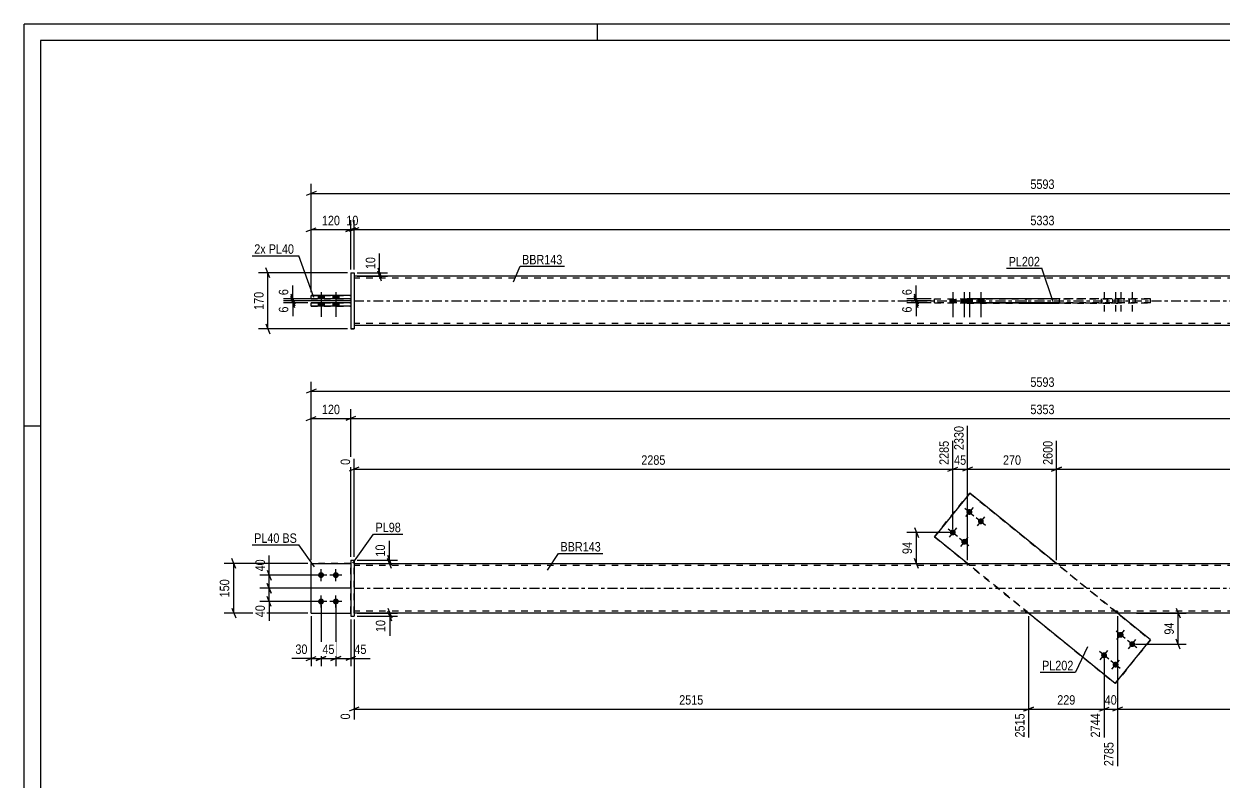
# Model space of a CAD drawing. Header units: millimetres. Extents: x 0 to 594, y 0 to 420.
# Drawn here: x 0 to 364.1, y 190 to 420 of the extents above; entities that cross this region are included whole.
import ezdxf

# ---------------------------------------------------------------- set-up
doc = ezdxf.new("R2010")
doc.units = ezdxf.units.MM
doc.linetypes.add('DXK_LINE_DOT2', pattern=[3.9198, 1.9599, -1.9599])
doc.linetypes.add('DXK_LINE_DOT3', pattern=[5.9187, 2.979, -0.9799, 0.9799, -0.9799])
doc.styles.add('Arial Narrow', font='ARIALN.TTF', dxfattribs={"height": 0.2})

# ---------------------------------------------------------------- blocks, each defined once
blk = doc.blocks.new('Unknown-580611367-1130')
at = {"color": 5, "linetype": 'Continuous'}
for p, q in [((594, 420), (0, 420)), ((0, 420), (0, 0)), ((174, 415), (174, 420)), ((589, 415), (5, 415)), ((5, 415), (5, 5)), ((5, 298), (0, 298))]:
    blk.add_line(p, q, dxfattribs=at)
blk = doc.blocks.new('Bolt-580611367-1705 - 1677')
at = {"linetype": 'Continuous'}
for points in [[(286.81, 272.86), (287, 272.85), (287.18, 272.79), (287.34, 272.69), (287.48, 272.57), (287.59, 272.41), (287.67, 272.24), (287.71, 272.06), (287.71, 271.87), (287.67, 271.69), (287.59, 271.51), (287.48, 271.36), (287.34, 271.24), (287.18, 271.14), (287, 271.08), (286.81, 271.06), (286.62, 271.08), (286.45, 271.14), (286.28, 271.24), (286.14, 271.36), (286.03, 271.51), (285.96, 271.69), (285.92, 271.87), (285.92, 272.06), (285.96, 272.24), (286.03, 272.41), (286.14, 272.57), (286.28, 272.69), (286.45, 272.79), (286.62, 272.85)], [(290.31, 270.03), (290.49, 270.01), (290.67, 269.95), (290.84, 269.86), (290.98, 269.73), (291.09, 269.58), (291.16, 269.41), (291.2, 269.22), (291.2, 269.04), (291.16, 268.85), (291.09, 268.68), (290.98, 268.53), (290.84, 268.4), (290.67, 268.31), (290.49, 268.25), (290.31, 268.23), (290.12, 268.25), (289.94, 268.31), (289.78, 268.4), (289.64, 268.53), (289.53, 268.68), (289.45, 268.85), (289.41, 269.04), (289.41, 269.22), (289.45, 269.41), (289.53, 269.58), (289.64, 269.73), (289.78, 269.86), (289.94, 269.95), (290.12, 270.01)], [(281.77, 266.65), (281.96, 266.63), (282.14, 266.58), (282.3, 266.48), (282.44, 266.36), (282.55, 266.2), (282.63, 266.03), (282.67, 265.85), (282.67, 265.66), (282.63, 265.48), (282.55, 265.3), (282.44, 265.15), (282.3, 265.03), (282.14, 264.93), (281.96, 264.87), (281.77, 264.85), (281.58, 264.87), (281.4, 264.93), (281.24, 265.03), (281.1, 265.15), (280.99, 265.3), (280.91, 265.48), (280.88, 265.66), (280.88, 265.85), (280.91, 266.03), (280.99, 266.2), (281.1, 266.36), (281.24, 266.48), (281.4, 266.58), (281.58, 266.63)], [(285.26, 263.82), (285.45, 263.8), (285.63, 263.74), (285.79, 263.65), (285.93, 263.52), (286.04, 263.37), (286.12, 263.2), (286.16, 263.01), (286.16, 262.82), (286.12, 262.64), (286.04, 262.47), (285.93, 262.32), (285.79, 262.19), (285.63, 262.1), (285.45, 262.04), (285.26, 262.02), (285.08, 262.04), (284.9, 262.1), (284.74, 262.19), (284.6, 262.32), (284.49, 262.47), (284.41, 262.64), (284.37, 262.82), (284.37, 263.01), (284.41, 263.2), (284.49, 263.37), (284.6, 263.52), (284.74, 263.65), (284.9, 263.74), (285.08, 263.8)]]:
    blk.add_hatch(color=1, dxfattribs=at).paths.add_polyline_path(points)
at = {"color": 1, "linetype": 'Continuous'}
for p, q in [((285.41, 273.1), (288.21, 270.83)), ((287.95, 273.36), (285.68, 270.57)), ((288.91, 270.26), (291.7, 267.99)), ((291.44, 270.53), (289.17, 267.73)), ((280.37, 266.89), (283.17, 264.62)), ((282.91, 267.15), (280.64, 264.36)), ((283.87, 264.05), (286.66, 261.78)), ((286.4, 264.32), (284.13, 261.52))]:
    blk.add_line(p, q, dxfattribs=at)
blk = doc.blocks.new('Part-580611367-1683 - 1677')
at = {"color": 7, "linetype": 'DXK_LINE_DOT2'}
for p, q in [((87.12, 241.31), (87.12, 256.31)), ((87.12, 256.31), (99.12, 256.31)), ((99.12, 256.31), (87.12, 256.31)), ((99.12, 241.31), (99.12, 256.31)), ((87.12, 241.31), (87.12, 241.31)), ((87.12, 241.31), (99.12, 241.31)), ((87.12, 241.31), (99.12, 241.31)), ((99.12, 241.31), (99.12, 241.31))]:
    blk.add_line(p, q, dxfattribs=at)
blk = doc.blocks.new('Part-580611367-1704 - 1677')
at = {"color": 2, "linetype": 'Continuous'}
for p, q in [((100.12, 256.31), (188.12, 256.31)), ((188.22, 256.31), (429.78, 256.31)), ((188.12, 241.31), (100.12, 241.31)), ((429.78, 241.31), (188.22, 241.31))]:
    blk.add_line(p, q, dxfattribs=at)
at = {"color": 7, "linetype": 'DXK_LINE_DOT2'}
for p, q in [((100.12, 241.31), (100.12, 256.31)), ((188.12, 255.71), (100.12, 255.71)), ((429.78, 255.71), (188.22, 255.71)), ((286.17, 256.31), (286.17, 255.71)), ((314.08, 256.31), (314.08, 255.71)), ((188.12, 241.91), (100.12, 241.91)), ((429.78, 241.91), (188.22, 241.91)), ((303.91, 241.31), (303.91, 241.91)), ((331.83, 241.31), (331.83, 241.91))]:
    blk.add_line(p, q, dxfattribs=at)
at = {"color": 7, "linetype": 'DXK_LINE_DOT3'}
for p, q in [((100.12, 248.81), (188.12, 248.81)), ((188.22, 248.81), (429.78, 248.81))]:
    blk.add_line(p, q, dxfattribs=at)
blk = doc.blocks.new('Part-580611367-1688 - 1677')
at = {"color": 2, "linetype": 'Continuous'}
for p, q in [((87.12, 241.31), (87.12, 256.31)), ((87.12, 256.31), (99.12, 256.31)), ((87.12, 241.31), (87.12, 241.31)), ((87.12, 241.31), (99.12, 241.31))]:
    blk.add_line(p, q, dxfattribs=at)
at = {"color": 7, "linetype": 'DXK_LINE_DOT2'}
for p, q in [((99.12, 256.31), (87.12, 256.31)), ((99.12, 241.31), (99.12, 256.31)), ((87.12, 241.31), (99.12, 241.31)), ((99.12, 241.31), (99.12, 241.31))]:
    blk.add_line(p, q, dxfattribs=at)
blk = doc.blocks.new('Bolt-580611367-1706 - 1677')
at = {"linetype": 'Continuous'}
for points in [[(332.73, 235.6), (332.92, 235.58), (333.09, 235.52), (333.26, 235.43), (333.4, 235.3), (333.51, 235.15), (333.58, 234.98), (333.62, 234.79), (333.62, 234.61), (333.58, 234.42), (333.51, 234.25), (333.4, 234.1), (333.26, 233.97), (333.09, 233.88), (332.92, 233.82), (332.73, 233.8), (332.54, 233.82), (332.36, 233.88), (332.2, 233.97), (332.06, 234.1), (331.95, 234.25), (331.87, 234.42), (331.83, 234.61), (331.83, 234.79), (331.87, 234.98), (331.95, 235.15), (332.06, 235.3), (332.2, 235.43), (332.36, 235.52), (332.54, 235.58)], [(327.69, 229.39), (327.87, 229.37), (328.05, 229.31), (328.22, 229.22), (328.36, 229.09), (328.47, 228.94), (328.54, 228.77), (328.58, 228.58), (328.58, 228.39), (328.54, 228.21), (328.47, 228.04), (328.36, 227.89), (328.22, 227.76), (328.05, 227.67), (327.87, 227.61), (327.69, 227.59), (327.5, 227.61), (327.32, 227.67), (327.16, 227.76), (327.02, 227.89), (326.91, 228.04), (326.83, 228.21), (326.79, 228.39), (326.79, 228.58), (326.83, 228.77), (326.91, 228.94), (327.02, 229.09), (327.16, 229.22), (327.32, 229.31), (327.5, 229.37)], [(336.22, 232.77), (336.41, 232.75), (336.59, 232.69), (336.75, 232.59), (336.89, 232.47), (337, 232.32), (337.08, 232.14), (337.12, 231.96), (337.12, 231.77), (337.08, 231.59), (337, 231.42), (336.89, 231.26), (336.75, 231.14), (336.59, 231.04), (336.41, 230.98), (336.22, 230.97), (336.03, 230.98), (335.86, 231.04), (335.69, 231.14), (335.55, 231.26), (335.44, 231.42), (335.37, 231.59), (335.33, 231.77), (335.33, 231.96), (335.37, 232.14), (335.44, 232.32), (335.55, 232.47), (335.69, 232.59), (335.86, 232.69), (336.03, 232.75)], [(331.18, 226.55), (331.37, 226.53), (331.55, 226.48), (331.71, 226.38), (331.85, 226.26), (331.96, 226.1), (332.04, 225.93), (332.08, 225.75), (332.08, 225.56), (332.04, 225.38), (331.96, 225.2), (331.85, 225.05), (331.71, 224.93), (331.55, 224.83), (331.37, 224.77), (331.18, 224.75), (330.99, 224.77), (330.81, 224.83), (330.65, 224.93), (330.51, 225.05), (330.4, 225.2), (330.32, 225.38), (330.29, 225.56), (330.29, 225.75), (330.32, 225.93), (330.4, 226.1), (330.51, 226.26), (330.65, 226.38), (330.81, 226.48), (330.99, 226.53)]]:
    blk.add_hatch(color=1, dxfattribs=at).paths.add_polyline_path(points)
at = {"color": 1, "linetype": 'Continuous'}
for p, q in [((334.13, 233.57), (331.33, 235.84)), ((331.59, 233.3), (333.86, 236.1)), ((335.09, 230.47), (337.36, 233.26)), ((329.08, 227.35), (326.29, 229.62)), ((326.55, 227.09), (328.82, 229.89)), ((337.62, 230.73), (334.82, 233)), ((332.58, 224.52), (329.78, 226.79)), ((330.05, 224.26), (332.32, 227.05))]:
    blk.add_line(p, q, dxfattribs=at)
blk = doc.blocks.new('Bolt-580611367-1708 - 1677')
at = {"linetype": 'Continuous'}
for points in [[(90.12, 253.71), (90.3, 253.69), (90.48, 253.63), (90.65, 253.54), (90.79, 253.41), (90.9, 253.26), (90.97, 253.09), (91.01, 252.9), (91.01, 252.71), (90.97, 252.53), (90.9, 252.36), (90.79, 252.21), (90.65, 252.08), (90.48, 251.99), (90.3, 251.93), (90.12, 251.91), (89.93, 251.93), (89.75, 251.99), (89.59, 252.08), (89.45, 252.21), (89.34, 252.36), (89.26, 252.53), (89.22, 252.71), (89.22, 252.9), (89.26, 253.09), (89.34, 253.26), (89.45, 253.41), (89.59, 253.54), (89.75, 253.63), (89.93, 253.69)], [(94.62, 253.71), (94.8, 253.69), (94.98, 253.63), (95.15, 253.54), (95.29, 253.41), (95.4, 253.26), (95.47, 253.09), (95.51, 252.9), (95.51, 252.71), (95.47, 252.53), (95.4, 252.36), (95.29, 252.21), (95.15, 252.08), (94.98, 251.99), (94.8, 251.93), (94.62, 251.91), (94.43, 251.93), (94.25, 251.99), (94.09, 252.08), (93.95, 252.21), (93.84, 252.36), (93.76, 252.53), (93.72, 252.71), (93.72, 252.9), (93.76, 253.09), (93.84, 253.26), (93.95, 253.41), (94.09, 253.54), (94.25, 253.63), (94.43, 253.69)], [(90.12, 245.71), (90.3, 245.69), (90.48, 245.63), (90.65, 245.54), (90.79, 245.41), (90.9, 245.26), (90.97, 245.09), (91.01, 244.9), (91.01, 244.71), (90.97, 244.53), (90.9, 244.36), (90.79, 244.21), (90.65, 244.08), (90.48, 243.99), (90.3, 243.93), (90.12, 243.91), (89.93, 243.93), (89.75, 243.99), (89.59, 244.08), (89.45, 244.21), (89.34, 244.36), (89.26, 244.53), (89.22, 244.71), (89.22, 244.9), (89.26, 245.09), (89.34, 245.26), (89.45, 245.41), (89.59, 245.54), (89.75, 245.63), (89.93, 245.69)], [(94.62, 245.71), (94.8, 245.69), (94.98, 245.63), (95.15, 245.54), (95.29, 245.41), (95.4, 245.26), (95.47, 245.09), (95.51, 244.9), (95.51, 244.71), (95.47, 244.53), (95.4, 244.36), (95.29, 244.21), (95.15, 244.08), (94.98, 243.99), (94.8, 243.93), (94.62, 243.91), (94.43, 243.93), (94.25, 243.99), (94.09, 244.08), (93.95, 244.21), (93.84, 244.36), (93.76, 244.53), (93.72, 244.71), (93.72, 244.9), (93.76, 245.09), (93.84, 245.26), (93.95, 245.41), (94.09, 245.54), (94.25, 245.63), (94.43, 245.69)]]:
    blk.add_hatch(color=1, dxfattribs=at).paths.add_polyline_path(points)
at = {"color": 1, "linetype": 'Continuous'}
for p, q in [((91.92, 252.81), (88.32, 252.81)), ((90.12, 251.01), (90.12, 254.61)), ((96.42, 252.81), (92.82, 252.81)), ((94.62, 251.01), (94.62, 254.61)), ((91.92, 244.81), (88.32, 244.81)), ((90.12, 243.01), (90.12, 246.61)), ((96.42, 244.81), (92.82, 244.81)), ((94.62, 243.01), (94.62, 246.61))]:
    blk.add_line(p, q, dxfattribs=at)
blk = doc.blocks.new('Part-580611367-1714 - 1677')
at = {"color": 2, "linetype": 'Continuous'}
for p, q in [((286.93, 277.66), (276.22, 264.46)), ((313.24, 256.31), (286.93, 277.66)), ((286.93, 277.66), (286.93, 277.66)), ((286.27, 256.31), (276.22, 264.46)), ((276.22, 264.46), (276.22, 264.46)), ((331.06, 219.95), (304.75, 241.31)), ((341.78, 233.15), (331.73, 241.31)), ((331.06, 219.95), (341.78, 233.15)), ((341.78, 233.15), (341.78, 233.15)), ((331.06, 219.95), (331.06, 219.95))]:
    blk.add_line(p, q, dxfattribs=at)
at = {"color": 7, "linetype": 'DXK_LINE_DOT2'}
for p, q in [((276.22, 264.46), (286.93, 277.66)), ((286.93, 277.66), (341.78, 233.15)), ((276.22, 264.46), (331.06, 219.95)), ((304.75, 241.31), (286.27, 256.31)), ((331.73, 241.31), (313.24, 256.31)), ((341.78, 233.15), (331.06, 219.95))]:
    blk.add_line(p, q, dxfattribs=at)
blk = doc.blocks.new('Part-580611367-1719 - 1677')
at = {"color": 2, "linetype": 'Continuous'}
for p, q in [((99.12, 257.31), (100.12, 257.31)), ((99.12, 257.31), (99.12, 240.31)), ((100.12, 257.31), (100.12, 257.31)), ((100.12, 257.31), (100.12, 240.31)), ((99.12, 240.31), (100.12, 240.31))]:
    blk.add_line(p, q, dxfattribs=at)
at = {"color": 7, "linetype": 'DXK_LINE_DOT2'}
for p, q in [((99.12, 257.31), (100.12, 257.31)), ((99.12, 240.31), (100.12, 240.31))]:
    blk.add_line(p, q, dxfattribs=at)
blk = doc.blocks.new('Part-580611367-1418 - 1367')
at = {"color": 2, "linetype": 'Continuous'}
for p, q in [((87.12, 334.42), (87.12, 335.42)), ((99.12, 335.42), (87.12, 335.42)), ((87.12, 334.42), (87.12, 334.42)), ((99.12, 334.42), (87.12, 334.42))]:
    blk.add_line(p, q, dxfattribs=at)
at = {"color": 7, "linetype": 'DXK_LINE_DOT2'}
for p, q in [((87.12, 335.42), (99.12, 335.42)), ((99.12, 335.42), (99.12, 334.42)), ((87.12, 334.42), (99.12, 334.42))]:
    blk.add_line(p, q, dxfattribs=at)
blk = doc.blocks.new('Bolt-580611367-1370 - 1367')
at = {"linetype": 'Continuous'}
for points in [[(89.22, 336.62), (91.02, 336.62), (91.02, 337.62), (89.22, 337.62)], [(89.22, 336.62), (91.02, 336.62), (91.02, 337.62), (89.22, 337.62)], [(89.22, 334.42), (91.02, 334.42), (91.02, 335.42), (89.22, 335.42)], [(89.22, 334.42), (91.02, 334.42), (91.02, 335.42), (89.22, 335.42)], [(93.72, 336.62), (95.52, 336.62), (95.52, 337.62), (93.72, 337.62)], [(93.72, 336.62), (95.52, 336.62), (95.52, 337.62), (93.72, 337.62)], [(93.72, 334.42), (95.52, 334.42), (95.52, 335.42), (93.72, 335.42)], [(93.72, 334.42), (95.52, 334.42), (95.52, 335.42), (93.72, 335.42)]]:
    blk.add_hatch(color=1, dxfattribs=at).paths.add_polyline_path(points)
at = {"color": 1, "linetype": 'Continuous'}
for p, q in [((90.12, 338.62), (90.12, 331.12)), ((90.12, 338.62), (90.12, 331.12)), ((94.62, 338.62), (94.62, 331.12)), ((94.62, 338.62), (94.62, 331.12)), ((89.22, 337.62), (89.22, 336.62)), ((89.22, 337.62), (89.22, 336.62)), ((89.22, 335.42), (89.22, 334.42)), ((89.22, 335.42), (89.22, 334.42)), ((91.02, 337.62), (91.02, 336.62)), ((91.02, 337.62), (91.02, 336.62)), ((91.02, 335.42), (91.02, 334.42)), ((91.02, 335.42), (91.02, 334.42)), ((93.72, 337.62), (93.72, 336.62)), ((93.72, 337.62), (93.72, 336.62)), ((93.72, 335.42), (93.72, 334.42)), ((93.72, 335.42), (93.72, 334.42)), ((95.52, 337.62), (95.52, 336.62)), ((95.52, 337.62), (95.52, 336.62)), ((95.52, 335.42), (95.52, 334.42)), ((95.52, 335.42), (95.52, 334.42))]:
    blk.add_line(p, q, dxfattribs=at)
blk = doc.blocks.new('Bolt-580611367-1435 - 1367')
at = {"color": 1, "linetype": 'DXK_LINE_DOT2'}
for p, q in [((327.69, 338.62), (327.69, 331.12)), ((331.18, 338.62), (331.18, 331.12)), ((332.73, 338.62), (332.73, 331.12)), ((336.22, 338.62), (336.22, 331.12)), ((326.79, 336.62), (326.79, 335.42)), ((328.59, 336.62), (328.59, 335.42)), ((330.28, 336.62), (330.28, 335.42)), ((331.83, 336.62), (331.83, 335.42)), ((332.08, 336.62), (332.08, 335.42)), ((333.63, 336.62), (333.63, 335.42)), ((335.32, 336.62), (335.32, 335.42)), ((337.12, 336.62), (337.12, 335.42))]:
    blk.add_line(p, q, dxfattribs=at)
blk = doc.blocks.new('Part-580611367-1456 - 1367')
at = {"color": 2, "linetype": 'Continuous'}
for p, q in [((188.12, 343.52), (100.12, 343.52)), ((429.78, 343.52), (188.22, 343.52)), ((286.17, 336.72), (314.08, 336.72)), ((286.17, 336.61), (286.17, 336.72)), ((286.17, 335.41), (286.17, 335.32)), ((286.17, 335.32), (286.17, 335.32)), ((314.08, 335.32), (286.17, 335.32)), ((303.91, 336.72), (303.91, 336.62)), ((303.91, 335.32), (303.91, 335.42)), ((314.08, 336.72), (314.08, 335.32)), ((188.12, 328.52), (100.12, 328.52)), ((429.78, 328.52), (188.22, 328.52))]:
    blk.add_line(p, q, dxfattribs=at)
at = {"color": 7, "linetype": 'DXK_LINE_DOT2'}
for p, q in [((100.12, 343.52), (100.12, 328.52)), ((188.12, 342.92), (100.12, 342.92)), ((429.78, 342.92), (188.22, 342.92)), ((286.17, 336.72), (314.08, 336.72)), ((286.17, 335.32), (286.17, 336.61)), ((286.17, 335.32), (314.08, 335.32)), ((303.91, 336.72), (303.91, 336.72)), ((303.91, 336.72), (303.91, 336.72)), ((303.91, 336.72), (331.83, 336.72)), ((303.91, 336.72), (331.83, 336.72)), ((303.91, 336.62), (303.91, 335.32)), ((331.83, 335.32), (303.91, 335.32)), ((303.91, 335.32), (303.91, 335.32)), ((303.91, 335.32), (331.83, 335.32)), ((331.83, 336.72), (331.83, 335.32)), ((188.12, 329.12), (100.12, 329.12)), ((429.78, 329.12), (188.22, 329.12))]:
    blk.add_line(p, q, dxfattribs=at)
at = {"color": 7, "linetype": 'DXK_LINE_DOT3'}
for p, q in [((100.12, 336.02), (188.12, 336.02)), ((188.22, 336.02), (429.78, 336.02))]:
    blk.add_line(p, q, dxfattribs=at)
blk = doc.blocks.new('Part-580611367-1413 - 1367')
at = {"color": 2, "linetype": 'Continuous'}
for p, q in [((87.12, 336.62), (87.12, 337.62)), ((99.12, 337.62), (87.12, 337.62)), ((87.12, 336.62), (87.12, 336.62)), ((99.12, 336.62), (87.12, 336.62))]:
    blk.add_line(p, q, dxfattribs=at)
at = {"color": 7, "linetype": 'DXK_LINE_DOT2'}
for p, q in [((87.12, 337.62), (87.12, 337.62)), ((87.12, 337.62), (99.12, 337.62)), ((87.12, 336.62), (99.12, 336.62)), ((99.12, 337.62), (99.12, 336.62))]:
    blk.add_line(p, q, dxfattribs=at)
blk = doc.blocks.new('Part-580611367-1397 - 1367')
at = {"color": 2, "linetype": 'Continuous'}
for p, q in [((276.22, 335.42), (276.22, 336.62)), ((314.08, 336.62), (286.93, 336.61)), ((286.93, 335.41), (286.93, 336.61)), ((314.08, 335.42), (286.93, 335.41))]:
    blk.add_line(p, q, dxfattribs=at)
at = {"color": 7, "linetype": 'DXK_LINE_DOT2'}
for p, q in [((276.22, 336.62), (331.06, 336.62)), ((276.22, 336.62), (286.93, 336.61)), ((286.93, 335.41), (276.22, 335.42)), ((276.22, 335.42), (331.06, 335.42)), ((341.78, 336.62), (314.08, 336.62)), ((341.78, 335.42), (314.08, 335.42)), ((331.06, 335.42), (331.06, 336.62)), ((331.06, 336.62), (341.78, 336.62)), ((331.06, 335.42), (341.78, 335.42)), ((341.78, 335.42), (341.78, 336.62))]:
    blk.add_line(p, q, dxfattribs=at)
blk = doc.blocks.new('Part-580611367-1398 - 1367')
at = {"color": 2, "linetype": 'Continuous'}
for p, q in [((99.12, 344.52), (100.12, 344.52)), ((99.12, 344.52), (99.12, 327.52)), ((100.12, 344.52), (100.12, 344.52)), ((100.12, 344.52), (100.12, 327.52)), ((100.12, 327.52), (99.12, 327.52)), ((99.12, 327.52), (99.12, 327.52))]:
    blk.add_line(p, q, dxfattribs=at)
at = {"color": 7, "linetype": 'DXK_LINE_DOT2'}
for p, q in [((99.12, 344.52), (100.12, 344.52)), ((100.12, 344.52), (100.12, 344.52)), ((99.12, 327.52), (100.12, 327.52))]:
    blk.add_line(p, q, dxfattribs=at)
blk = doc.blocks.new('Bolt-580611367-1436 - 1367')
at = {"linetype": 'Continuous'}
for points in [[(282.67, 336.61), (280.87, 336.61), (280.87, 335.41), (282.67, 335.41)], [(286.16, 336.61), (284.36, 336.61), (284.36, 335.41), (286.16, 335.41)], [(287.71, 336.61), (285.91, 336.61), (285.91, 335.41), (287.71, 335.41)], [(291.21, 336.61), (289.41, 336.61), (289.41, 335.41), (291.21, 335.41)]]:
    blk.add_hatch(color=1, dxfattribs=at).paths.add_polyline_path(points)
at = {"color": 1, "linetype": 'Continuous'}
for p, q in [((281.77, 338.61), (281.77, 331.11)), ((285.26, 338.61), (285.26, 331.11)), ((286.81, 338.61), (286.81, 331.11)), ((290.31, 338.61), (290.31, 331.11)), ((280.87, 336.61), (280.87, 335.41)), ((282.67, 336.61), (282.67, 335.41)), ((284.36, 336.61), (284.36, 335.41)), ((285.91, 336.61), (285.91, 335.41)), ((286.16, 336.61), (286.16, 335.41)), ((287.71, 336.61), (287.71, 335.41)), ((289.41, 336.61), (289.41, 335.41)), ((291.21, 336.61), (291.21, 335.41))]:
    blk.add_line(p, q, dxfattribs=at)
blk = doc.blocks.new('StraightDimension-580611367-2765 - 1677')
at = {"color": 7, "linetype": 'Continuous'}
for p, q in [((286.27, 257.31), (286.27, 298.06)), ((281.77, 266.75), (281.77, 293.56)), ((280.27, 284.34), (283.27, 285.54)), ((281.77, 284.94), (286.27, 284.94)), ((287.77, 285.54), (284.77, 284.34))]:
    blk.add_line(p, q, dxfattribs=at)
at = {"color": 0}
blk.add_wipeout([(286.45, 285.69), (286.45, 289.89), (281.59, 289.89), (281.59, 285.69)], dxfattribs=at)
at = {"color": 0, "linetype": 'Continuous'}
blk.add_wipeout([(285.67, 298.66), (281.47, 298.66), (281.47, 290.14), (285.67, 290.14)], dxfattribs=at)
at = {"color": 3, "linetype": 'Continuous', "style": 'Arial Narrow'}
blk.add_text('2330', height=2.863, rotation=90.0002, dxfattribs=at).set_placement((285.07, 290.74))
at = {"color": 3, "style": 'Arial Narrow'}
blk.add_text('45', height=2.863, dxfattribs=at).set_placement((282.19, 286.29))
blk = doc.blocks.new('StraightDimension-580611367-2764 - 1677')
at = {"color": 7, "linetype": 'Continuous'}
for p, q in [((286.27, 257.31), (286.27, 298.06)), ((313.24, 257.31), (313.24, 293.56)), ((287.77, 285.54), (284.77, 284.34)), ((286.27, 284.94), (313.24, 284.94)), ((311.74, 284.34), (314.74, 285.54))]:
    blk.add_line(p, q, dxfattribs=at)
at = {"color": 0, "linetype": 'Continuous'}
blk.add_wipeout([(312.64, 294.16), (308.44, 294.16), (308.44, 285.64), (312.64, 285.64)], dxfattribs=at)
at = {"color": 0}
blk.add_wipeout([(303.1, 285.69), (303.1, 289.89), (296.41, 289.89), (296.41, 285.69)], dxfattribs=at)
at = {"color": 3, "linetype": 'Continuous', "style": 'Arial Narrow'}
blk.add_text('2600', height=2.863, rotation=90.0002, dxfattribs=at).set_placement((312.04, 286.24))
at = {"color": 3, "style": 'Arial Narrow'}
blk.add_text('270', height=2.863, dxfattribs=at).set_placement((297.01, 286.29))
blk = doc.blocks.new('StraightDimension-580611367-1891 - 1677')
at = {"color": 7, "linetype": 'Continuous'}
for p, q in [((101.12, 241.31), (113.36, 241.31)), ((101.12, 240.31), (113.36, 240.31)), ((110.36, 242.81), (111.56, 239.81)), ((111.56, 238.81), (110.36, 241.81)), ((110.96, 240.31), (110.96, 241.31))]:
    blk.add_line(p, q, dxfattribs=at)
at = {"color": 0}
blk.add_wipeout([(110.21, 239.78), (106.01, 239.78), (106.01, 234.93), (110.21, 234.93)], dxfattribs=at)
at = {"color": 7, "linetype": 'Continuous'}
blk.add_line((110.96, 240.31), (110.96, 234.4), dxfattribs=at)
blk.add_line((110.96, 240.31), (110.96, 234.4), dxfattribs=at)
at = {"color": 3, "style": 'Arial Narrow'}
blk.add_text('10', height=2.863, rotation=90.0002, dxfattribs=at).set_placement((109.61, 235.53))
blk = doc.blocks.new('StraightDimension-580611367-1827 - 1677')
at = {"color": 7, "linetype": 'Continuous'}
for p, q in [((87.12, 240.31), (87.12, 225.14)), ((90.12, 243.81), (90.12, 225.14)), ((85.62, 226.94), (88.62, 228.14)), ((87.12, 227.54), (90.12, 227.54)), ((91.62, 228.14), (88.62, 226.94))]:
    blk.add_line(p, q, dxfattribs=at)
at = {"color": 0}
blk.add_wipeout([(86.59, 228.29), (86.59, 232.49), (81.74, 232.49), (81.74, 228.29)], dxfattribs=at)
at = {"color": 7, "linetype": 'Continuous'}
blk.add_line((87.12, 227.54), (81.21, 227.54), dxfattribs=at)
blk.add_line((87.12, 227.54), (81.21, 227.54), dxfattribs=at)
at = {"color": 3, "style": 'Arial Narrow'}
blk.add_text('30', height=2.863, dxfattribs=at).set_placement((82.34, 228.89))
blk = doc.blocks.new('StraightDimension-580611367-2057 - 1677')
at = {"color": 7, "linetype": 'Continuous'}
for p, q in [((87.12, 257.31), (87.12, 303.14)), ((99.12, 258.31), (99.12, 303.14)), ((85.62, 299.69), (88.62, 300.89)), ((87.12, 300.29), (99.12, 300.29)), ((100.62, 300.89), (97.62, 299.69))]:
    blk.add_line(p, q, dxfattribs=at)
at = {"color": 0}
blk.add_wipeout([(96.46, 301.04), (96.46, 305.24), (89.78, 305.24), (89.78, 301.04)], dxfattribs=at)
at = {"color": 3, "style": 'Arial Narrow'}
blk.add_text('120', height=2.863, dxfattribs=at).set_placement((90.38, 301.64))
blk = doc.blocks.new('StraightDimension-580611367-1900 - 1677')
at = {"color": 7, "linetype": 'Continuous'}
for p, q in [((110.27, 258.81), (111.47, 255.81)), ((101.12, 257.31), (113.27, 257.31)), ((101.12, 256.31), (113.27, 256.31)), ((111.47, 254.81), (110.27, 257.81)), ((110.87, 256.31), (110.87, 257.31))]:
    blk.add_line(p, q, dxfattribs=at)
at = {"color": 0}
blk.add_wipeout([(110.12, 262.69), (105.92, 262.69), (105.92, 257.83), (110.12, 257.83)], dxfattribs=at)
at = {"color": 7, "linetype": 'Continuous'}
blk.add_line((110.87, 257.31), (110.87, 263.22), dxfattribs=at)
blk.add_line((110.87, 257.31), (110.87, 263.22), dxfattribs=at)
at = {"color": 3, "style": 'Arial Narrow'}
blk.add_text('10', height=2.863, rotation=90.0002, dxfattribs=at).set_placement((109.52, 258.43))
blk = doc.blocks.new('StraightDimension-580611367-2050 - 1677')
at = {"color": 7, "linetype": 'Continuous'}
for p, q in [((99.12, 258.31), (99.12, 303.14)), ((100.62, 300.89), (97.62, 299.69)), ((99.12, 300.29), (518.88, 300.29))]:
    blk.add_line(p, q, dxfattribs=at)
at = {"color": 0}
blk.add_wipeout([(313.25, 301.04), (313.25, 305.24), (304.74, 305.24), (304.74, 301.04)], dxfattribs=at)
at = {"color": 3, "style": 'Arial Narrow'}
blk.add_text('5353', height=2.863, dxfattribs=at).set_placement((305.34, 301.64))
blk = doc.blocks.new('StraightDimension-580611367-1909 - 1677')
at = {"color": 7, "linetype": 'Continuous'}
for p, q in [((89.12, 252.81), (71.57, 252.81)), ((73.82, 254.31), (75.02, 251.31)), ((74.42, 248.81), (74.42, 252.81)), ((99.12, 248.81), (71.57, 248.81)), ((75.02, 247.31), (73.82, 250.31))]:
    blk.add_line(p, q, dxfattribs=at)
at = {"color": 0}
blk.add_wipeout([(73.67, 258.19), (69.47, 258.19), (69.47, 253.33), (73.67, 253.33)], dxfattribs=at)
at = {"color": 7, "linetype": 'Continuous'}
blk.add_line((74.42, 252.81), (74.42, 258.72), dxfattribs=at)
blk.add_line((74.42, 252.81), (74.42, 258.72), dxfattribs=at)
at = {"color": 3, "style": 'Arial Narrow'}
blk.add_text('40', height=2.863, rotation=90.0002, dxfattribs=at).set_placement((73.07, 253.93))
blk = doc.blocks.new('StraightDimension-580611367-1979 - 1677')
at = {"color": 7, "linetype": 'Continuous'}
for p, q in [((86.12, 256.31), (60.77, 256.31)), ((64.22, 254.81), (63.02, 257.81)), ((63.62, 241.31), (63.62, 256.31)), ((86.12, 241.31), (60.77, 241.31)), ((63.02, 242.81), (64.22, 239.81))]:
    blk.add_line(p, q, dxfattribs=at)
at = {"color": 0}
blk.add_wipeout([(62.87, 252.15), (58.67, 252.15), (58.67, 245.47), (62.87, 245.47)], dxfattribs=at)
at = {"color": 3, "style": 'Arial Narrow'}
blk.add_text('150', height=2.863, rotation=90.0002, dxfattribs=at).set_placement((62.27, 246.07))
blk = doc.blocks.new('StraightDimension-580611367-2882 - 1677')
at = {"color": 7, "linetype": 'Continuous'}
for p, q in [((331.73, 240.31), (331.73, 194.85)), ((327.69, 227.49), (327.69, 203.55)), ((326.19, 211.56), (329.19, 212.76)), ((327.69, 212.16), (331.73, 212.16)), ((333.23, 212.76), (330.23, 211.56))]:
    blk.add_line(p, q, dxfattribs=at)
at = {"color": 0}
blk.add_wipeout([(332.13, 212.91), (332.13, 217.11), (327.28, 217.11), (327.28, 212.91)], dxfattribs=at)
at = {"color": 0, "linetype": 'Continuous'}
blk.add_wipeout([(331.13, 202.76), (326.93, 202.76), (326.93, 194.25), (331.13, 194.25)], dxfattribs=at)
at = {"color": 3, "style": 'Arial Narrow'}
blk.add_text('40', height=2.863, dxfattribs=at).set_placement((327.88, 213.51))
at = {"color": 3, "linetype": 'Continuous', "style": 'Arial Narrow'}
blk.add_text('2785', height=2.863, rotation=90.0002, dxfattribs=at).set_placement((330.53, 194.85))
blk = doc.blocks.new('StraightDimension-580611367-2881 - 1677')
at = {"color": 7, "linetype": 'Continuous'}
for p, q in [((331.73, 240.31), (331.73, 194.85)), ((517.88, 239.31), (517.88, 203.55)), ((333.23, 212.76), (330.23, 211.56)), ((331.73, 212.16), (517.88, 212.16)), ((516.38, 211.56), (519.38, 212.76))]:
    blk.add_line(p, q, dxfattribs=at)
at = {"color": 0}
blk.add_wipeout([(429.06, 212.91), (429.06, 217.11), (420.54, 217.11), (420.54, 212.91)], dxfattribs=at)
at = {"color": 0, "linetype": 'Continuous'}
blk.add_wipeout([(517.28, 211.46), (513.08, 211.46), (513.08, 202.95), (517.28, 202.95)], dxfattribs=at)
at = {"color": 3, "style": 'Arial Narrow'}
blk.add_text('2548', height=2.863, dxfattribs=at).set_placement((421.14, 213.51))
at = {"color": 3, "linetype": 'Continuous', "style": 'Arial Narrow'}
blk.add_text('5333', height=2.863, rotation=90.0002, dxfattribs=at).set_placement((516.68, 203.55))
blk = doc.blocks.new('StraightDimension-580611367-1735 - 1677')
at = {"color": 7, "linetype": 'Continuous'}
for p, q in [((270.14, 267.25), (271.34, 264.25)), ((280.77, 265.75), (267.89, 265.75)), ((270.74, 256.31), (270.74, 265.75)), ((189.2, 256.31), (273.14, 256.31)), ((271.34, 254.81), (270.14, 257.81))]:
    blk.add_line(p, q, dxfattribs=at)
at = {"color": 0}
blk.add_wipeout([(269.99, 263.46), (265.79, 263.46), (265.79, 258.6), (269.99, 258.6)], dxfattribs=at)
at = {"color": 3, "style": 'Arial Narrow'}
blk.add_text('94', height=2.863, rotation=90.0002, dxfattribs=at).set_placement((269.39, 259.2))
blk = doc.blocks.new('StraightDimension-580611367-1746 - 1677')
at = {"color": 7, "linetype": 'Continuous'}
for p, q in [((87.12, 257.31), (87.12, 311.43)), ((88.62, 309.18), (85.62, 307.98)), ((87.12, 308.58), (530.88, 308.58))]:
    blk.add_line(p, q, dxfattribs=at)
at = {"color": 0}
blk.add_wipeout([(313.25, 309.33), (313.25, 313.53), (304.74, 313.53), (304.74, 309.33)], dxfattribs=at)
at = {"color": 3, "style": 'Arial Narrow'}
blk.add_text('5593', height=2.863, dxfattribs=at).set_placement((305.34, 309.93))
blk = doc.blocks.new('StraightDimension-580611367-1813 - 1677')
at = {"color": 7, "linetype": 'Continuous'}
for p, q in [((94.62, 243.81), (94.62, 225.14)), ((99.12, 239.31), (99.12, 225.14)), ((93.12, 226.94), (96.12, 228.14)), ((94.62, 227.54), (99.12, 227.54)), ((100.62, 228.14), (97.62, 226.94))]:
    blk.add_line(p, q, dxfattribs=at)
at = {"color": 0}
blk.add_wipeout([(104.5, 228.29), (104.5, 232.49), (99.64, 232.49), (99.64, 228.29)], dxfattribs=at)
at = {"color": 7, "linetype": 'Continuous'}
blk.add_line((99.12, 227.54), (105.02, 227.54), dxfattribs=at)
blk.add_line((99.12, 227.54), (105.02, 227.54), dxfattribs=at)
at = {"color": 3, "style": 'Arial Narrow'}
blk.add_text('45', height=2.863, dxfattribs=at).set_placement((100.24, 228.89))
blk = doc.blocks.new('StraightDimension-580611367-1820 - 1677')
at = {"color": 7, "linetype": 'Continuous'}
for p, q in [((90.12, 243.81), (90.12, 225.14)), ((94.62, 243.81), (94.62, 225.14)), ((88.62, 226.94), (91.62, 228.14)), ((90.12, 227.54), (94.62, 227.54)), ((96.12, 228.14), (93.12, 226.94))]:
    blk.add_line(p, q, dxfattribs=at)
at = {"color": 0}
blk.add_wipeout([(94.8, 228.29), (94.8, 232.49), (89.94, 232.49), (89.94, 228.29)], dxfattribs=at)
at = {"color": 3, "style": 'Arial Narrow'}
blk.add_text('45', height=2.863, dxfattribs=at).set_placement((90.54, 228.89))
blk = doc.blocks.new('StraightDimension-580611367-1922 - 1677')
at = {"color": 7, "linetype": 'Continuous'}
for p, q in [((99.12, 248.81), (71.57, 248.81)), ((73.82, 250.31), (75.02, 247.31)), ((74.42, 244.81), (74.42, 248.81)), ((89.12, 244.81), (71.57, 244.81)), ((75.02, 243.31), (73.82, 246.31))]:
    blk.add_line(p, q, dxfattribs=at)
at = {"color": 0}
blk.add_wipeout([(73.67, 244.28), (69.47, 244.28), (69.47, 239.43), (73.67, 239.43)], dxfattribs=at)
at = {"color": 7, "linetype": 'Continuous'}
blk.add_line((74.42, 244.81), (74.42, 238.9), dxfattribs=at)
blk.add_line((74.42, 244.81), (74.42, 238.9), dxfattribs=at)
at = {"color": 3, "style": 'Arial Narrow'}
blk.add_text('40', height=2.863, rotation=90.0002, dxfattribs=at).set_placement((73.07, 240.03))
blk = doc.blocks.new('StraightDimension-580611367-1993 - 1677')
at = {"color": 7, "linetype": 'Continuous'}
for p, q in [((337.48, 241.31), (352.59, 241.31)), ((349.59, 242.81), (350.79, 239.81)), ((350.19, 231.87), (350.19, 241.31)), ((350.79, 230.37), (349.59, 233.37)), ((337.22, 231.87), (352.59, 231.87))]:
    blk.add_line(p, q, dxfattribs=at)
at = {"color": 0}
blk.add_wipeout([(349.44, 239.02), (345.24, 239.02), (345.24, 234.16), (349.44, 234.16)], dxfattribs=at)
at = {"color": 3, "style": 'Arial Narrow'}
blk.add_text('94', height=2.863, rotation=90.0002, dxfattribs=at).set_placement((348.84, 234.76))
blk = doc.blocks.new('StraightDimension-580611367-2763 - 1677')
at = {"color": 7, "linetype": 'Continuous'}
for p, q in [((313.24, 257.31), (313.24, 293.56)), ((517.88, 258.31), (517.88, 293.56)), ((314.74, 285.54), (311.74, 284.34)), ((313.24, 284.94), (517.88, 284.94)), ((516.38, 284.34), (519.38, 285.54))]:
    blk.add_line(p, q, dxfattribs=at)
at = {"color": 0, "linetype": 'Continuous'}
blk.add_wipeout([(517.28, 294.16), (513.08, 294.16), (513.08, 285.64), (517.28, 285.64)], dxfattribs=at)
at = {"color": 0}
blk.add_wipeout([(419.82, 285.69), (419.82, 289.89), (411.3, 289.89), (411.3, 285.69)], dxfattribs=at)
at = {"color": 3, "linetype": 'Continuous', "style": 'Arial Narrow'}
blk.add_text('5333', height=2.863, rotation=90.0002, dxfattribs=at).set_placement((516.68, 286.24))
at = {"color": 3, "style": 'Arial Narrow'}
blk.add_text('2733', height=2.863, dxfattribs=at).set_placement((411.9, 286.29))
blk = doc.blocks.new('StraightDimension-580611367-2766 - 1677')
at = {"color": 7, "linetype": 'Continuous'}
for p, q in [((281.77, 266.75), (281.77, 293.56)), ((100.12, 258.31), (100.12, 288.07)), ((101.62, 285.54), (98.62, 284.34)), ((100.12, 284.94), (281.77, 284.94)), ((280.27, 284.34), (283.27, 285.54))]:
    blk.add_line(p, q, dxfattribs=at)
at = {"color": 0, "linetype": 'Continuous'}
for points in [[(281.17, 294.16), (276.97, 294.16), (276.97, 285.64), (281.17, 285.64)], [(99.52, 288.67), (95.32, 288.67), (95.32, 285.64), (99.52, 285.64)]]:
    blk.add_wipeout(points, dxfattribs=at)
at = {"color": 0}
blk.add_wipeout([(195.2, 285.69), (195.2, 289.89), (186.69, 289.89), (186.69, 285.69)], dxfattribs=at)
at = {"color": 3, "linetype": 'Continuous', "style": 'Arial Narrow'}
for s, height, p in [('2285', 2.863, (280.57, 286.24)), ('0', 2.86, (98.92, 286.24))]:
    blk.add_text(s, height=height, rotation=90.0002, dxfattribs=at).set_placement(p)
at = {"color": 3, "style": 'Arial Narrow'}
blk.add_text('2285', height=2.863, dxfattribs=at).set_placement((187.29, 286.29))
blk = doc.blocks.new('StraightDimension-580611367-2883 - 1677')
at = {"color": 7, "linetype": 'Continuous'}
for p, q in [((304.75, 240.31), (304.75, 203.55)), ((327.69, 227.49), (327.69, 203.55)), ((306.25, 212.76), (303.25, 211.56)), ((304.75, 212.16), (327.69, 212.16)), ((326.19, 211.56), (329.19, 212.76))]:
    blk.add_line(p, q, dxfattribs=at)
at = {"color": 0}
blk.add_wipeout([(319.56, 212.91), (319.56, 217.11), (312.88, 217.11), (312.88, 212.91)], dxfattribs=at)
at = {"color": 0, "linetype": 'Continuous'}
blk.add_wipeout([(327.09, 211.46), (322.89, 211.46), (322.89, 202.95), (327.09, 202.95)], dxfattribs=at)
at = {"color": 3, "style": 'Arial Narrow'}
blk.add_text('229', height=2.863, dxfattribs=at).set_placement((313.48, 213.51))
at = {"color": 3, "linetype": 'Continuous', "style": 'Arial Narrow'}
blk.add_text('2744', height=2.863, rotation=90.0002, dxfattribs=at).set_placement((326.49, 203.55))
blk = doc.blocks.new('StraightDimension-580611367-2884 - 1677')
at = {"color": 7, "linetype": 'Continuous'}
for p, q in [((304.75, 240.31), (304.75, 203.55)), ((100.12, 239.31), (100.12, 209.03)), ((101.62, 212.76), (98.62, 211.56)), ((100.12, 212.16), (304.75, 212.16)), ((303.25, 211.56), (306.25, 212.76))]:
    blk.add_line(p, q, dxfattribs=at)
at = {"color": 0}
blk.add_wipeout([(206.69, 212.91), (206.69, 217.11), (198.18, 217.11), (198.18, 212.91)], dxfattribs=at)
at = {"color": 0, "linetype": 'Continuous'}
for points in [[(99.52, 211.46), (95.32, 211.46), (95.32, 208.43), (99.52, 208.43)], [(304.15, 211.46), (299.95, 211.46), (299.95, 202.95), (304.15, 202.95)]]:
    blk.add_wipeout(points, dxfattribs=at)
at = {"color": 3, "style": 'Arial Narrow'}
blk.add_text('2515', height=2.863, dxfattribs=at).set_placement((198.78, 213.51))
at = {"color": 3, "linetype": 'Continuous', "style": 'Arial Narrow'}
for s, height, p in [('0', 2.86, (98.92, 209.03)), ('2515', 2.863, (303.55, 203.55))]:
    blk.add_text(s, height=height, rotation=90.0002, dxfattribs=at).set_placement(p)
blk = doc.blocks.new('StraightDimension-580611367-1540 - 1367')
at = {"color": 7, "linetype": 'Continuous'}
for p, q in [((275.22, 336.02), (267.82, 336.02)), ((275.22, 335.42), (267.82, 335.42)), ((270.07, 337.52), (271.27, 334.52)), ((271.27, 333.92), (270.07, 336.92)), ((270.67, 335.42), (270.67, 336.02))]:
    blk.add_line(p, q, dxfattribs=at)
at = {"color": 0}
blk.add_wipeout([(269.92, 334.89), (265.72, 334.89), (265.72, 331.86), (269.92, 331.86)], dxfattribs=at)
at = {"color": 7, "linetype": 'Continuous'}
blk.add_line((270.67, 335.42), (270.67, 331.34), dxfattribs=at)
blk.add_line((270.67, 335.42), (270.67, 331.34), dxfattribs=at)
at = {"color": 3, "style": 'Arial Narrow'}
blk.add_text('6', height=2.86, rotation=90.0002, dxfattribs=at).set_placement((269.32, 332.46))
blk = doc.blocks.new('StraightDimension-580611367-1493 - 1367')
at = {"color": 7, "linetype": 'Continuous'}
for p, q in [((92.12, 336.62), (78.68, 336.62)), ((99.12, 336.02), (78.68, 336.02)), ((80.93, 338.12), (82.13, 335.12)), ((82.13, 334.52), (80.93, 337.52)), ((81.53, 336.02), (81.53, 336.62))]:
    blk.add_line(p, q, dxfattribs=at)
at = {"color": 0}
blk.add_wipeout([(80.78, 340.17), (76.58, 340.17), (76.58, 337.14), (80.78, 337.14)], dxfattribs=at)
at = {"color": 7, "linetype": 'Continuous'}
blk.add_line((81.53, 336.62), (81.53, 340.69), dxfattribs=at)
blk.add_line((81.53, 336.62), (81.53, 340.69), dxfattribs=at)
at = {"color": 3, "style": 'Arial Narrow'}
blk.add_text('6', height=2.86, rotation=90.0002, dxfattribs=at).set_placement((80.18, 337.74))
blk = doc.blocks.new('StraightDimension-580611367-1544 - 1367')
at = {"color": 7, "linetype": 'Continuous'}
for p, q in [((275.22, 336.62), (267.82, 336.62)), ((275.22, 336.02), (267.82, 336.02)), ((270.07, 338.12), (271.27, 335.12)), ((271.27, 334.52), (270.07, 337.52)), ((270.67, 336.02), (270.67, 336.62))]:
    blk.add_line(p, q, dxfattribs=at)
at = {"color": 0}
blk.add_wipeout([(269.92, 340.17), (265.72, 340.17), (265.72, 337.14), (269.92, 337.14)], dxfattribs=at)
at = {"color": 7, "linetype": 'Continuous'}
blk.add_line((270.67, 336.62), (270.67, 340.69), dxfattribs=at)
blk.add_line((270.67, 336.62), (270.67, 340.69), dxfattribs=at)
at = {"color": 3, "style": 'Arial Narrow'}
blk.add_text('6', height=2.86, rotation=90.0002, dxfattribs=at).set_placement((269.32, 337.74))
blk = doc.blocks.new('StraightDimension-580611367-1475 - 1367')
at = {"color": 7, "linetype": 'Continuous'}
for p, q in [((107.3, 346.02), (108.5, 343.02)), ((101.12, 344.52), (110.3, 344.52)), ((101.12, 343.52), (110.3, 343.52)), ((108.5, 342.02), (107.3, 345.02)), ((107.9, 343.52), (107.9, 344.52))]:
    blk.add_line(p, q, dxfattribs=at)
at = {"color": 0}
blk.add_wipeout([(107.15, 349.9), (102.95, 349.9), (102.95, 345.04), (107.15, 345.04)], dxfattribs=at)
at = {"color": 7, "linetype": 'Continuous'}
blk.add_line((107.9, 344.52), (107.9, 350.42), dxfattribs=at)
blk.add_line((107.9, 344.52), (107.9, 350.42), dxfattribs=at)
at = {"color": 3, "style": 'Arial Narrow'}
blk.add_text('10', height=2.863, rotation=90.0002, dxfattribs=at).set_placement((106.55, 345.64))
blk = doc.blocks.new('StraightDimension-580611367-1512 - 1367')
at = {"color": 7, "linetype": 'Continuous'}
for p, q in [((99.12, 336.02), (78.68, 336.02)), ((86.12, 335.42), (78.68, 335.42)), ((80.93, 337.52), (82.13, 334.52)), ((82.13, 333.92), (80.93, 336.92)), ((81.53, 335.42), (81.53, 336.02))]:
    blk.add_line(p, q, dxfattribs=at)
at = {"color": 0}
blk.add_wipeout([(80.78, 334.89), (76.58, 334.89), (76.58, 331.86), (80.78, 331.86)], dxfattribs=at)
at = {"color": 7, "linetype": 'Continuous'}
blk.add_line((81.53, 335.42), (81.53, 331.34), dxfattribs=at)
blk.add_line((81.53, 335.42), (81.53, 331.34), dxfattribs=at)
at = {"color": 3, "style": 'Arial Narrow'}
blk.add_text('6', height=2.86, rotation=90.0002, dxfattribs=at).set_placement((80.18, 332.46))
blk = doc.blocks.new('StraightDimension-580611367-1529 - 1367')
at = {"color": 7, "linetype": 'Continuous'}
for p, q in [((74.62, 343.02), (73.42, 346.02)), ((98.12, 344.52), (71.17, 344.52)), ((74.02, 327.52), (74.02, 344.52)), ((73.42, 329.02), (74.62, 326.02)), ((98.12, 327.52), (71.17, 327.52))]:
    blk.add_line(p, q, dxfattribs=at)
at = {"color": 0}
blk.add_wipeout([(73.27, 339.36), (69.07, 339.36), (69.07, 332.67), (73.27, 332.67)], dxfattribs=at)
at = {"color": 3, "style": 'Arial Narrow'}
blk.add_text('170', height=2.863, rotation=90.0002, dxfattribs=at).set_placement((72.67, 333.27))
blk = doc.blocks.new('StraightDimension-580611367-1549 - 1367')
at = {"color": 7, "linetype": 'Continuous'}
for p, q in [((87.12, 338.62), (87.12, 371.47)), ((88.62, 369.22), (85.62, 368.02)), ((87.12, 368.62), (530.88, 368.62))]:
    blk.add_line(p, q, dxfattribs=at)
at = {"color": 0}
blk.add_wipeout([(313.25, 369.37), (313.25, 373.57), (304.74, 373.57), (304.74, 369.37)], dxfattribs=at)
at = {"color": 3, "style": 'Arial Narrow'}
blk.add_text('5593', height=2.863, dxfattribs=at).set_placement((305.34, 369.97))
blk = doc.blocks.new('StraightDimension-580611367-1560 - 1367')
at = {"color": 7, "linetype": 'Continuous'}
for p, q in [((99.12, 345.52), (99.12, 360.46)), ((100.12, 345.52), (100.12, 360.46)), ((97.62, 357.01), (100.62, 358.21)), ((101.62, 358.21), (98.62, 357.01)), ((99.12, 357.61), (100.12, 357.61))]:
    blk.add_line(p, q, dxfattribs=at)
at = {"color": 0}
blk.add_wipeout([(102.05, 358.36), (102.05, 362.56), (97.19, 362.56), (97.19, 358.36)], dxfattribs=at)
at = {"color": 3, "style": 'Arial Narrow'}
blk.add_text('10', height=2.863, dxfattribs=at).set_placement((97.79, 358.96))
blk = doc.blocks.new('StraightDimension-580611367-1570 - 1367')
at = {"color": 7, "linetype": 'Continuous'}
for p, q in [((87.12, 338.62), (87.12, 360.46)), ((99.12, 345.52), (99.12, 360.46)), ((85.62, 357.01), (88.62, 358.21)), ((87.12, 357.61), (99.12, 357.61)), ((100.62, 358.21), (97.62, 357.01))]:
    blk.add_line(p, q, dxfattribs=at)
at = {"color": 0}
blk.add_wipeout([(96.46, 358.36), (96.46, 362.56), (89.78, 362.56), (89.78, 358.36)], dxfattribs=at)
at = {"color": 3, "style": 'Arial Narrow'}
blk.add_text('120', height=2.863, dxfattribs=at).set_placement((90.38, 358.96))
blk = doc.blocks.new('StraightDimension-580611367-1580 - 1367')
at = {"color": 7, "linetype": 'Continuous'}
for p, q in [((100.12, 345.52), (100.12, 360.46)), ((101.62, 358.21), (98.62, 357.01)), ((100.12, 357.61), (517.88, 357.61))]:
    blk.add_line(p, q, dxfattribs=at)
at = {"color": 0}
blk.add_wipeout([(313.25, 358.36), (313.25, 362.56), (304.74, 362.56), (304.74, 358.36)], dxfattribs=at)
at = {"color": 3, "style": 'Arial Narrow'}
blk.add_text('5333', height=2.863, dxfattribs=at).set_placement((305.34, 358.96))
blk = doc.blocks.new('Mark-580611367-1700 - 1677')
at = {"color": 0}
blk.add_wipeout([(175, 259.98), (175, 262.98), (162.76, 262.98), (162.76, 259.98)], dxfattribs=at)
blk.add_wipeout([(175, 259.98), (175, 262.98), (162.76, 262.98), (162.76, 259.98)], dxfattribs=at)
at = {"color": 30, "linetype": 'Continuous'}
for p, q in [((158.85, 254.34), (162.16, 259.38)), ((162.16, 259.38), (175.6, 259.38))]:
    blk.add_line(p, q, dxfattribs=at)
at = {"color": 3, "style": 'Arial Narrow'}
blk.add_text('BBR143', height=2.863, dxfattribs=at).set_placement((162.76, 259.98))
blk = doc.blocks.new('Mark-580611367-1710 - 1677')
at = {"color": 0}
blk.add_wipeout([(318.38, 223.95), (318.38, 226.95), (308.87, 226.95), (308.87, 223.95)], dxfattribs=at)
blk.add_wipeout([(318.38, 223.95), (318.38, 226.95), (308.87, 226.95), (308.87, 223.95)], dxfattribs=at)
at = {"color": 30, "linetype": 'Continuous'}
for p in [(322.63, 231.01), (308.27, 223.35)]:
    blk.add_line(p, (318.98, 223.35), dxfattribs=at)
at = {"color": 3, "style": 'Arial Narrow'}
blk.add_text('PL202', height=2.863, dxfattribs=at).set_placement((308.87, 223.95))
blk = doc.blocks.new('Mark-580611367-1715 - 1677')
at = {"color": 0}
blk.add_wipeout([(114.32, 265.85), (114.32, 268.85), (106.65, 268.85), (106.65, 265.85)], dxfattribs=at)
blk.add_wipeout([(114.32, 265.85), (114.32, 268.85), (106.65, 268.85), (106.65, 265.85)], dxfattribs=at)
at = {"color": 30, "linetype": 'Continuous'}
for p, q in [((99.76, 256.39), (106.05, 265.25)), ((106.05, 265.25), (114.92, 265.25))]:
    blk.add_line(p, q, dxfattribs=at)
at = {"color": 3, "style": 'Arial Narrow'}
blk.add_text('PL98', height=2.863, dxfattribs=at).set_placement((106.65, 265.85))
blk = doc.blocks.new('MarkSet-580611367-2089 - 1677')
at = {"color": 0}
blk.add_wipeout([(77.5, 262.6), (77.5, 265.6), (69.82, 265.6), (69.82, 262.6)], dxfattribs=at)
blk.add_wipeout([(77.5, 262.6), (77.5, 265.6), (69.82, 265.6), (69.82, 262.6)], dxfattribs=at)
blk.add_wipeout([(82.78, 262.6), (82.78, 265.6), (78.4, 265.6), (78.4, 262.6)], dxfattribs=at)
blk.add_wipeout([(82.78, 262.6), (82.78, 265.6), (78.4, 265.6), (78.4, 262.6)], dxfattribs=at)
at = {"color": 30, "linetype": 'Continuous'}
for p in [(69.22, 262), (88.15, 255.37)]:
    blk.add_line(p, (83.38, 262), dxfattribs=at)
at = {"color": 3, "style": 'Arial Narrow'}
for s, p in [('PL40', (69.82, 262.6)), ('BS', (78.4, 262.6))]:
    blk.add_text(s, height=2.863, dxfattribs=at).set_placement(p)
blk = doc.blocks.new('Mark-580611367-1392 - 1367')
at = {"color": 0}
blk.add_wipeout([(308.24, 346.49), (308.24, 349.49), (298.73, 349.49), (298.73, 346.49)], dxfattribs=at)
blk.add_wipeout([(308.24, 346.49), (308.24, 349.49), (298.73, 349.49), (298.73, 346.49)], dxfattribs=at)
at = {"color": 30, "linetype": 'Continuous'}
for p in [(298.13, 345.89), (312.22, 335.71)]:
    blk.add_line(p, (308.84, 345.89), dxfattribs=at)
at = {"color": 3, "style": 'Arial Narrow'}
blk.add_text('PL202', height=2.863, dxfattribs=at).set_placement((298.73, 346.49))
blk = doc.blocks.new('MarkSet-580611367-1668 - 1367')
at = {"color": 0}
blk.add_wipeout([(73.34, 350.3), (73.34, 353.3), (69.86, 353.3), (69.86, 350.3)], dxfattribs=at)
blk.add_wipeout([(73.34, 350.3), (73.34, 353.3), (69.86, 353.3), (69.86, 350.3)], dxfattribs=at)
blk.add_wipeout([(81.91, 350.3), (81.91, 353.3), (74.24, 353.3), (74.24, 350.3)], dxfattribs=at)
blk.add_wipeout([(81.91, 350.3), (81.91, 353.3), (74.24, 353.3), (74.24, 350.3)], dxfattribs=at)
at = {"color": 30, "linetype": 'Continuous'}
for p in [(69.26, 349.7), (87.97, 337)]:
    blk.add_line(p, (83.41, 349.7), dxfattribs=at)
at = {"color": 3, "style": 'Arial Narrow'}
for s, p in [('2x', (69.86, 350.3)), ('PL40', (74.24, 350.3))]:
    blk.add_text(s, height=2.863, dxfattribs=at).set_placement(p)
blk = doc.blocks.new('Mark-580611367-1452 - 1367')
at = {"color": 0}
blk.add_wipeout([(163.35, 347.09), (163.35, 350.09), (151.11, 350.09), (151.11, 347.09)], dxfattribs=at)
blk.add_wipeout([(163.35, 347.09), (163.35, 350.09), (151.11, 350.09), (151.11, 347.09)], dxfattribs=at)
at = {"color": 30, "linetype": 'Continuous'}
for p, q in [((148.49, 341.83), (150.51, 346.49)), ((150.51, 346.49), (163.95, 346.49))]:
    blk.add_line(p, q, dxfattribs=at)
at = {"color": 3, "style": 'Arial Narrow'}
blk.add_text('BBR143', height=2.863, dxfattribs=at).set_placement((151.11, 347.09))

msp = doc.modelspace()

# ---------------------------------------------------------------- block references
for name in ['Unknown-580611367-1130', 'Part-580611367-1398 - 1367', 'Part-580611367-1456 - 1367', 'Bolt-580611367-1370 - 1367', 'Bolt-580611367-1436 - 1367', 'Bolt-580611367-1435 - 1367', 'Part-580611367-1413 - 1367', 'Part-580611367-1418 - 1367', 'Part-580611367-1397 - 1367', 'Part-580611367-1714 - 1677', 'Bolt-580611367-1705 - 1677', 'Part-580611367-1683 - 1677', 'Part-580611367-1688 - 1677', 'Part-580611367-1719 - 1677', 'Part-580611367-1704 - 1677', 'Bolt-580611367-1708 - 1677', 'Bolt-580611367-1706 - 1677']:
    msp.add_blockref(name, (0, 0))

# ---------------------------------------------------------------- next in the draw order: block references
for name in ['StraightDimension-580611367-1475 - 1367', 'StraightDimension-580611367-1493 - 1367', 'StraightDimension-580611367-1540 - 1367', 'StraightDimension-580611367-2057 - 1677', 'StraightDimension-580611367-2765 - 1677', 'StraightDimension-580611367-1827 - 1677', 'StraightDimension-580611367-1891 - 1677', 'StraightDimension-580611367-2882 - 1677']:
    msp.add_blockref(name, (0, 0))

# ---------------------------------------------------------------- next in the draw order: block references
for name in ['StraightDimension-580611367-1544 - 1367', 'StraightDimension-580611367-1512 - 1367', 'StraightDimension-580611367-2764 - 1677', 'StraightDimension-580611367-1900 - 1677', 'StraightDimension-580611367-1813 - 1677', 'StraightDimension-580611367-2881 - 1677']:
    msp.add_blockref(name, (0, 0))

# ---------------------------------------------------------------- next in the draw order: block references
for name in ['StraightDimension-580611367-1529 - 1367', 'StraightDimension-580611367-2050 - 1677', 'StraightDimension-580611367-1820 - 1677', 'StraightDimension-580611367-2883 - 1677', 'StraightDimension-580611367-1993 - 1677']:
    msp.add_blockref(name, (0, 0))

# ---------------------------------------------------------------- next in the draw order: block references
for name in ['StraightDimension-580611367-1549 - 1367', 'StraightDimension-580611367-1735 - 1677', 'StraightDimension-580611367-1909 - 1677', 'Mark-580611367-1710 - 1677']:
    msp.add_blockref(name, (0, 0))

# ---------------------------------------------------------------- next in the draw order: block references
for name in ['StraightDimension-580611367-1560 - 1367', 'StraightDimension-580611367-1979 - 1677']:
    msp.add_blockref(name, (0, 0))

# ---------------------------------------------------------------- next in the draw order: block references
for name in ['StraightDimension-580611367-1570 - 1367', 'StraightDimension-580611367-1746 - 1677', 'StraightDimension-580611367-1922 - 1677']:
    msp.add_blockref(name, (0, 0))

# ---------------------------------------------------------------- next in the draw order: block references
for name in ['StraightDimension-580611367-1580 - 1367', 'MarkSet-580611367-1668 - 1367', 'StraightDimension-580611367-2766 - 1677', 'StraightDimension-580611367-2763 - 1677', 'MarkSet-580611367-2089 - 1677', 'StraightDimension-580611367-2884 - 1677']:
    msp.add_blockref(name, (0, 0))

# ---------------------------------------------------------------- next in the draw order: block references
for name in ['Mark-580611367-1452 - 1367', 'Mark-580611367-1392 - 1367', 'Mark-580611367-1715 - 1677', 'Mark-580611367-1700 - 1677']:
    msp.add_blockref(name, (0, 0))

doc.saveas('drawing.dxf')
